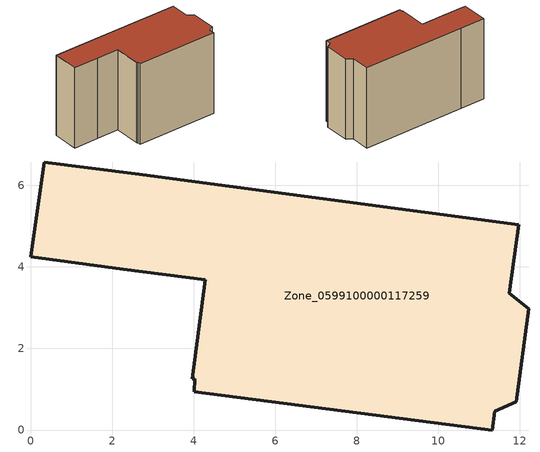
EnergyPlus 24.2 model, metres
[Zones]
Zone_0599100000117259
 floor ground (C_G): 4.01,0.94 4.02,1.25 3.96,1.26 4.28,3.68 2.27,3.94 0,4.25 0.33,6.57 2.57,6.29 11.97,5.03 11.74,3.35 12.22,2.97 11.91,0.69 11.38,0.46 11.33,0 z2.45
 wall outside (C_F): 11.97,5.03 2.57,6.29 0.33,6.57 0,4.25 2.27,3.94 4.28,3.68 3.96,1.26 4.02,1.25 4.01,0.94 11.33,0 11.38,0.46 11.91,0.69 12.22,2.97 11.74,3.35 11.97,5.03 z2.45:9.93
 roof outside (C_R): 4.01,0.94 11.33,0 11.38,0.46 11.91,0.69 12.22,2.97 11.74,3.35 11.97,5.03 2.57,6.29 0.33,6.57 0,4.25 2.27,3.94 4.28,3.68 3.96,1.26 4.02,1.25 z9.93
[BUILDING]
Pand.0599100000117259: North Axis=0; Terrain=City; Loads Convergence Tolerance Value=0.04; Temperature Convergence Tolerance Value=0.4; Solar Distribution=FullExterior; Maximum Number of Warmup Days=25; Minimum Number of Warmup Days=1
[Site:Location]
Rotterdam.The.Hague.AP_ZH_NLD Design_Conditions: Latitude=51.96; Longitude=4.45; Time Zone=1; Elevation=-4.5
[SITE:GROUNDTEMPERATURE:BUILDINGSURFACE]
18, 18, 18, 18, 18, 18, 18, 18, 18, 18, 18, 18
[MATERIAL] Thermal Absorptance=0.9; Solar Absorptance=0.7; Visible Absorptance=0.7
Name | Roughness | Thickness | Conductivity | Density | Specific Heat
G.TC.1946 | MediumSmooth | 0.15 | 1 | 540 | 1210
F.TC.1946 | Rough | 0.3 | 0.857143 | 1920 | 840
R.TC.1946 | MediumRough | 0.2 | 0.909091 | 1500 | 1000
[CONSTRUCTION]
C_G: G.TC.1946
C_F: F.TC.1946
C_R: R.TC.1946
[ZONE]
Zone_0599100000117259: Type=1; Multiplier=1; Ceiling Height=Autocalculate; Volume=Autocalculate; Floor Area=autocalculate; Part of Total Floor Area=Yes
[ZONEINFILTRATION:DESIGNFLOWRATE]
Infil_Zone_0599100000117259: Zone or ZoneList or Space or SpaceList=Zone_0599100000117259; Schedule=AlwaysOn; Design Flow Rate Calculation Method=Flow/Area; Flow Rate per Floor Area=0.003; Constant Term Coefficient=1; Temperature Term Coefficient=0; Velocity Term Coefficient=0; Velocity Squared Term Coefficient=0
[HVACTEMPLATE:ZONE:IDEALLOADSAIRSYSTEM]
Zone_0599100000117259: Maximum Heating Supply Air Temperature=50; Minimum Cooling Supply Air Temperature=13; Maximum Heating Supply Air Humidity Ratio=0.0156; Minimum Cooling Supply Air Humidity Ratio=0.0077; Heating Limit=NoLimit; Cooling Limit=NoLimit; Dehumidification Control Type=ConstantSensibleHeatRatio; Cooling Sensible Heat Ratio=0.7; Dehumidification Setpoint=60; Humidification Control Type=None; Humidification Setpoint=30; Outdoor Air Method=None; Outdoor Air Flow Rate per Person=0.00944; Outdoor Air Flow Rate per Zone Floor Area=0; Outdoor Air Flow Rate per Zone=0; Demand Controlled Ventilation Type=None; Outdoor Air Economizer Type=NoEconomizer; Heat Recovery Type=None; Sensible Heat Recovery Effectiveness=0.7; Latent Heat Recovery Effectiveness=0.65
[ZONECONTROL:THERMOSTAT]
ThermostatControl_Zone_0599100000117259: Zone or ZoneList=Zone_0599100000117259; Control Type Schedule=DualSetpointControlType; Control 1=Thermostat_Zone_0599100000117259; Temperature Difference Between Cutout And Setpoint=0
[THERMOSTATSETPOINT:DUALSETPOINT]
Thermostat_Zone_0599100000117259: Heating Setpoint Temperature Schedule=HeatingSetpoint_Zone_0599100000117259; Cooling Setpoint Temperature Schedule=CoolingSetpoint_Zone_0599100000117259
[SCHEDULE:COMPACT]
HeatingSetpoint_Zone_0599100000117259: Through: 12/31, For: AllDays, Until: 24:00, 21
CoolingSetpoint_Zone_0599100000117259: Through: 12/31, For: AllDays, Until: 24:00, 24
DualSetpointControlType: Through: 12/31, For: AllDays, Until: 24:00, 4
AlwaysOn: Through: 12/31, For: AllDays, Until: 24:00, 1
